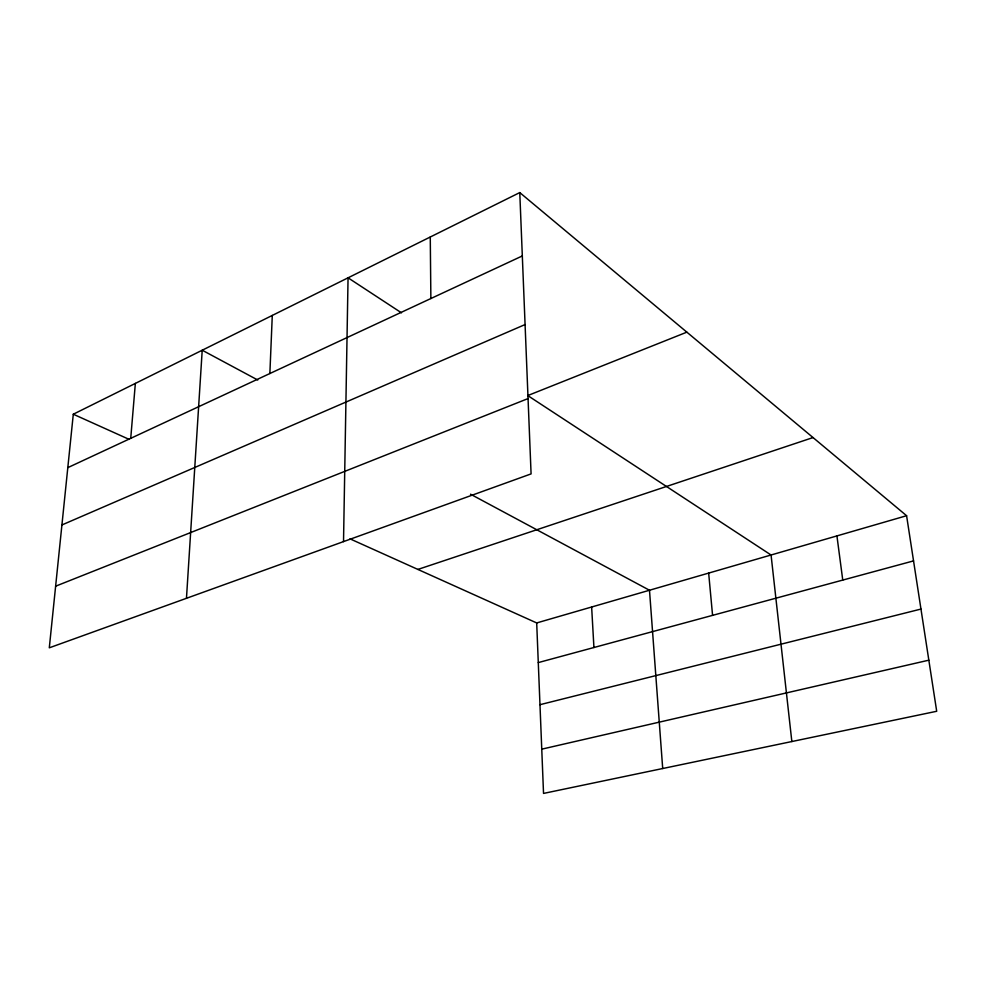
<?xml version="1.0" encoding="UTF-8"?>
<svg xmlns="http://www.w3.org/2000/svg" width="986" height="986" viewBox="0 0 986 986"><rect width="100%" height="100%" fill="white"/><g stroke="black" fill="none" stroke-linecap="round" stroke-linejoin="round"><path stroke-width="1.48" d="M343.522 541.61L348.058 277.818L401.487 312.833M269.868 373.521L272.284 315.434M186.465 598.305L202.216 350.215L257.765 380.017M130.731 438.339L135.353 383.406M73.297 414.219L49.3 647.814L531.084 473.896L519.77 192.578L73.297 414.219L129.191 439.399M67.8 467.647L522.321 255.941M61.921 524.959L525.082 324.554M686.848 332.159L527.756 395.571L771.064 555.007L791.844 741.546M55.635 586.189L528.052 398.578M417.891 569.427L813.031 437.562M536.692 622.942L906.59 515.715L936.7 711.276L543.532 793.422L536.692 622.942L350.03 538.861M538.282 662.592L913.541 560.898M539.971 704.694L920.961 609.065M541.758 749.163L928.837 660.176M470.519 494.196L649.491 590.244L662.703 768.525M519.77 192.578L906.59 515.715M836.929 535.916L842.759 580.076M708.663 573.088L712.57 615.363M591.637 607.019L593.929 647.519M430.266 237.01L430.87 298.524"/></g></svg>
